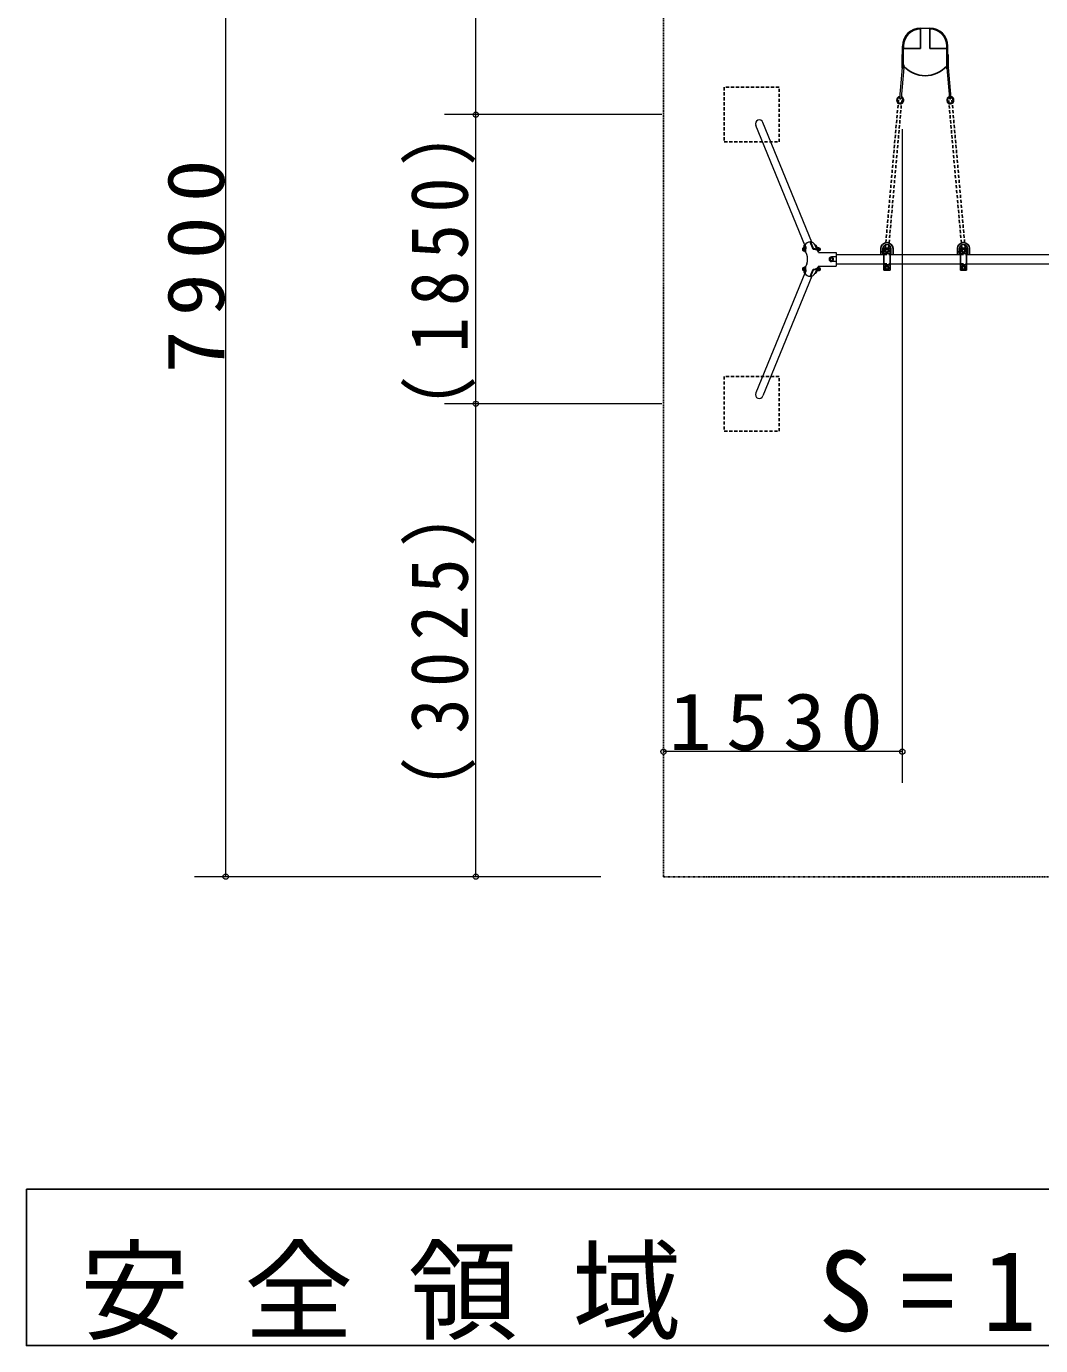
# Model space of a CAD drawing. Units: millimetres, scale not verified, with parts at other scales. Extents: x -19540 to 0, y -2390 to 13350.
# Drawn here: x -10614 to -8992, y 9414 to 11524 of the extents above; entities that cross this region are included whole.
import ezdxf

# ---------------------------------------------------------------- set-up
doc = ezdxf.new("R2010")
doc.units = ezdxf.units.MM
doc.linetypes.add('USER3', pattern=[8, 3, -1, 1, -1, 1, -1])
doc.linetypes.add('USER4', pattern=[8, 5, -3])
doc.layers.add('線', color=2, linetype='Continuous', lineweight=25)
doc.layers.add('補助', color=2, linetype='Continuous', lineweight=25)
doc.styles.add('ＭＳ ゴシック', font='')
doc.styles.get('ＭＳ ゴシック').set_extended_font_data('MS Gothic')

# ---------------------------------------------------------------- blocks, each defined once
blk = doc.blocks.new('dimension_origin')
at = {"color": 0, "linetype": 'Continuous', "lineweight": -2}
blk.add_circle((0, 0), 1.25, dxfattribs=at)

msp = doc.modelspace()

# ---------------------------------------------------------------- linework, layer by layer
at = {"layer": '線', "color": 7, "lineweight": 13}
for p, q in [((-9184, 11521.5), (-9169, 11521.5)), ((-9212.75, 11462.75), (-9212.75, 11492.75)), ((-9211.25, 11462.75), (-9211.25, 11489)), ((-9141.75, 11462.75), (-9141.75, 11489)), ((-9140.25, 11462.75), (-9140.25, 11492.75)), ((-9213.183, 11458.168), (-9217.527, 11409.339)), ((-9210.817, 11457.957), (-9215.161, 11409.128)), ((-9142.183, 11457.957), (-9137.839, 11409.128)), ((-9139.817, 11458.168), (-9135.473, 11409.339)), ((-9368.877, 11174.142), (-9447.209, 11365.622)), ((-9357.7, 11178.911), (-9435.964, 11370.223)), ((-9370.466, 11170.028), (-9370.158, 11174.142)), ((-9370.158, 11174.142), (-9368.794, 11174.142)), ((-9369.428, 11164.21), (-9369.61, 11164.653)), ((-9367.946, 11163.944), (-9369.002, 11163.944)), ((-9366.043, 11159.292), (-9367.946, 11163.944)), ((-9349.586, 11166.596), (-9352.736, 11174.296)), ((-9346.929, 11162.75), (-9347.561, 11164.296)), ((-9346.929, 11162.75), (-9319, 11162.75)), ((-9319, 11162.75), (-9319, 11140.75)), ((-9366.043, 11144.208), (-9367.946, 11139.556)), ((-9346.929, 11140.75), (-9347.561, 11139.204)), ((-9346.929, 11140.75), (-9319, 11140.75)), ((-9319, 11155.5), (-9326.5, 11155.5)), ((-9319, 11148), (-9326.5, 11148)), ((-9319, 11159.312), (-9242.75, 11159.312)), ((-9319, 11144.188), (-9242.75, 11144.188)), ((-9232.75, 11159.312), (-9120.25, 11159.312)), ((-9232.75, 11144.188), (-9120.25, 11144.188)), ((-9110.25, 11159.312), (-8955.926, 11159.312)), ((-9110.25, 11144.188), (-8955.926, 11144.188)), ((-9368.877, 11129.358), (-9447.209, 10937.878)), ((-9357.7, 11124.589), (-9435.964, 10933.277)), ((-9370.466, 11133.472), (-9370.158, 11129.358)), ((-9370.158, 11129.358), (-9368.794, 11129.358)), ((-9369.428, 11139.29), (-9369.61, 11138.847)), ((-9367.946, 11139.556), (-9369.002, 11139.556)), ((-9349.586, 11136.904), (-9352.736, 11129.204)), ((-9352.675, 11129.358), (-9351.299, 11129.358))]:
    msp.add_line(p, q, dxfattribs=at)
at = {"layer": '線'}
for p, q in [((-9184, 11489), (-9184, 11521.5)), ((-9169, 11489), (-9169, 11521.5)), ((-9213.125, 11459.569), (-9213.125, 11479)), ((-9213.125, 11479), (-9212.75, 11479)), ((-9212.75, 11489), (-9184, 11489)), ((-9211.25, 11489), (-9211.25, 11492.75)), ((-9169, 11489), (-9140.25, 11489)), ((-9141.75, 11489), (-9141.75, 11492.75)), ((-9139.875, 11479), (-9140.25, 11479)), ((-9139.875, 11459.569), (-9139.875, 11479)), ((-9212.75, 11462.75), (-9212.75, 11459.569)), ((-9211.25, 11462.75), (-9211.25, 11459.569)), ((-9210.875, 11459.569), (-9210.875, 11462.75)), ((-9142.125, 11459.569), (-9142.125, 11462.75)), ((-9141.75, 11462.75), (-9141.75, 11459.569)), ((-9140.25, 11462.75), (-9140.25, 11459.569)), ((-9371.714, 11165.278), (-9371.856, 11165.48)), ((-9371.714, 11170.028), (-9371.848, 11169.839)), ((-9371.517, 11170.028), (-9371.714, 11170.028)), ((-9371.714, 11165.278), (-9371.517, 11165.278)), ((-9369.548, 11170.028), (-9371.517, 11170.028)), ((-9371.517, 11165.278), (-9369.548, 11165.278)), ((-9370.999, 11167.653), (-9369.31, 11167.653)), ((-9368.913, 11171.097), (-9370.158, 11174.142)), ((-9369.786, 11170.653), (-9369.17, 11170.653)), ((-9369.786, 11164.653), (-9369.17, 11164.653)), ((-9369.31, 11167.653), (-9369.548, 11170.028)), ((-9369.548, 11165.278), (-9369.31, 11167.653)), ((-9367.548, 11171.097), (-9368.794, 11174.142)), ((-9355.917, 11167.995), (-9360.59, 11179.416)), ((-9360.153, 11178.348), (-9360.073, 11179.414)), ((-9355.688, 11168.695), (-9360.073, 11179.414)), ((-9352.675, 11174.142), (-9351.299, 11174.142)), ((-9350.053, 11171.097), (-9351.299, 11174.142)), ((-9349.934, 11170.653), (-9349.696, 11170.653)), ((-9349.464, 11170.341), (-9348.957, 11170.341)), ((-9346.537, 11170.028), (-9348.739, 11170.028)), ((-9346.299, 11167.653), (-9348.481, 11167.653)), ((-9348.203, 11165.278), (-9346.537, 11165.278)), ((-9346.522, 11170.028), (-9346.537, 11170.028)), ((-9346.537, 11165.278), (-9346.522, 11165.278)), ((-9247.5, 11159.312), (-9247.5, 11168.625)), ((-9244.25, 11163.625), (-9247.5, 11163.625)), ((-9244.25, 11159.312), (-9244.25, 11168.625)), ((-9242.75, 11169.25), (-9232.75, 11169.25)), ((-9242.75, 11169.25), (-9242.75, 11134.25)), ((-9237.735, 11168.252), (-9240.11, 11166.88)), ((-9240.11, 11166.88), (-9240.11, 11164.138)), ((-9240.11, 11164.138), (-9237.735, 11162.767)), ((-9235.36, 11166.88), (-9237.735, 11168.252)), ((-9237.735, 11162.767), (-9235.36, 11164.138)), ((-9235.36, 11164.138), (-9235.36, 11166.88)), ((-9232.75, 11169.25), (-9232.75, 11134.25)), ((-9231.25, 11159.312), (-9231.25, 11168.625)), ((-9228, 11159.312), (-9228, 11168.625)), ((-9125, 11159.312), (-9125, 11168.625)), ((-9121.75, 11163.625), (-9125, 11163.625)), ((-9121.75, 11159.312), (-9121.75, 11168.625)), ((-9120.25, 11169.25), (-9110.25, 11169.25)), ((-9120.25, 11169.25), (-9120.25, 11134.25)), ((-9115.235, 11168.252), (-9117.61, 11166.88)), ((-9117.61, 11166.88), (-9117.61, 11164.138)), ((-9117.61, 11164.138), (-9115.235, 11162.767)), ((-9112.86, 11166.88), (-9115.235, 11168.252)), ((-9115.235, 11162.767), (-9112.86, 11164.138)), ((-9112.86, 11164.138), (-9112.86, 11166.88)), ((-9110.25, 11169.25), (-9110.25, 11134.25)), ((-9108.75, 11159.312), (-9108.75, 11168.625)), ((-9105.5, 11159.312), (-9105.5, 11168.625)), ((-9327.871, 11154.125), (-9329.242, 11151.75)), ((-9329.242, 11151.75), (-9327.871, 11149.375)), ((-9325.129, 11154.125), (-9327.871, 11154.125)), ((-9327.871, 11149.375), (-9325.129, 11149.375)), ((-9323.758, 11151.75), (-9325.129, 11154.125)), ((-9325.129, 11149.375), (-9323.758, 11151.75)), ((-9242.25, 11142.797), (-9233.25, 11142.797)), ((-9242.244, 11160.703), (-9233.244, 11160.703)), ((-9237.75, 11140.737), (-9240.125, 11139.365)), ((-9235.375, 11139.365), (-9237.75, 11140.737)), ((-9119.75, 11142.797), (-9110.75, 11142.797)), ((-9119.744, 11160.703), (-9110.744, 11160.703)), ((-9115.25, 11140.737), (-9117.625, 11139.365)), ((-9112.875, 11139.365), (-9115.25, 11140.737)), ((-9371.714, 11133.472), (-9371.856, 11133.673)), ((-9371.714, 11138.222), (-9371.848, 11138.032)), ((-9371.517, 11138.222), (-9371.714, 11138.222)), ((-9371.714, 11133.472), (-9371.517, 11133.472)), ((-9369.548, 11138.222), (-9371.517, 11138.222)), ((-9371.517, 11133.472), (-9369.548, 11133.472)), ((-9370.999, 11135.847), (-9369.31, 11135.847)), ((-9368.913, 11132.403), (-9370.158, 11129.358)), ((-9369.786, 11138.847), (-9369.17, 11138.847)), ((-9369.786, 11132.847), (-9369.17, 11132.847)), ((-9369.31, 11135.847), (-9369.548, 11138.222)), ((-9369.548, 11133.472), (-9369.31, 11135.847)), ((-9367.548, 11132.403), (-9368.794, 11129.358)), ((-9355.917, 11135.505), (-9360.59, 11124.084)), ((-9360.153, 11125.152), (-9360.073, 11124.086)), ((-9355.688, 11134.805), (-9360.073, 11124.086)), ((-9350.053, 11132.403), (-9351.299, 11129.358)), ((-9349.934, 11132.847), (-9349.696, 11132.847)), ((-9349.464, 11133.159), (-9348.957, 11133.159)), ((-9348.739, 11133.472), (-9346.537, 11133.472)), ((-9346.299, 11135.847), (-9348.481, 11135.847)), ((-9346.537, 11138.222), (-9348.203, 11138.222)), ((-9346.522, 11138.222), (-9346.537, 11138.222)), ((-9346.537, 11133.472), (-9346.522, 11133.472)), ((-9242.75, 11134.25), (-9232.75, 11134.25)), ((-9240.125, 11139.365), (-9240.125, 11136.623)), ((-9240.125, 11136.623), (-9237.75, 11135.252)), ((-9237.75, 11135.252), (-9235.375, 11136.623)), ((-9235.375, 11136.623), (-9235.375, 11139.365)), ((-9120.25, 11134.25), (-9110.25, 11134.25)), ((-9117.625, 11139.365), (-9117.625, 11136.623)), ((-9117.625, 11136.623), (-9115.25, 11135.252)), ((-9115.25, 11135.252), (-9112.875, 11136.623)), ((-9112.875, 11136.623), (-9112.875, 11139.365))]:
    msp.add_line(p, q, dxfattribs=at)
at = {"layer": '線', "color": 4, "linetype": 'USER4'}
for p, q in [((-9219.241, 11406.291), (-9240.365, 11168.858)), ((-9214.012, 11405.826), (-9235.135, 11168.392)), ((-9138.988, 11405.826), (-9117.865, 11168.392)), ((-9133.759, 11406.291), (-9112.635, 11168.858)), ((-9242.75, 11159.312), (-9232.75, 11159.312)), ((-9242.75, 11144.188), (-9232.75, 11144.188)), ((-9120.25, 11159.312), (-9110.25, 11159.312)), ((-9120.25, 11144.188), (-9110.25, 11144.188))]:
    msp.add_line(p, q, dxfattribs=at)
at = {"layer": '線', "linetype": 'USER3'}
msp.add_lwpolyline([(-9595, 12139.25), (-8232.5, 12139.25), (-8232.5, 10164.25), (-9595, 10164.25)], close=True, dxfattribs=at)
at = {"layer": '線', "color": 4, "linetype": 'USER4'}
for points in [[(-9497.75, 11339.25), (-9410.25, 11339.25), (-9410.25, 11426.75), (-9497.75, 11426.75)], [(-9497.75, 10876.75), (-9410.25, 10876.75), (-9410.25, 10964.25), (-9497.75, 10964.25)]]:
    msp.add_lwpolyline(points, close=True, dxfattribs=at)
at = {"layer": '線'}
for centre, radius in [((-9237.735, 11165.509), 3), ((-9237.735, 11165.509), 2.375), ((-9115.235, 11165.509), 3), ((-9115.235, 11165.509), 2.375), ((-9326.5, 11151.75), 3), ((-9326.5, 11151.75), 2.375), ((-9237.75, 11137.994), 3), ((-9237.75, 11137.994), 2.375), ((-9115.25, 11137.994), 3), ((-9115.25, 11137.994), 2.375)]:
    msp.add_circle(centre, radius, dxfattribs=at)
at = {"layer": '線', "color": 7, "lineweight": 13}
for centre, radius, start, end in [((-9184, 11492.75), 28.75, 90, 180), ((-9169, 11492.75), 28.75, 0, 90), ((-9212, 11458.062), 1.188, 354.91603, 174.91603), ((-9141, 11458.062), 1.188, 5.08397, 185.08397), ((-9216.627, 11406.059), 5.875, 96.57744, 73.25463), ((-9216.627, 11406.059), 4.375, 100.66532, 69.16674), ((-9216.344, 11409.234), 1.188, 174.91603, 354.91603), ((-9136.373, 11406.059), 5.875, 106.74537, 83.42256), ((-9136.373, 11406.059), 4.375, 110.83326, 79.33468), ((-9136.656, 11409.234), 1.188, 185.08397, 5.08397), ((-9384.479, 11151.75), 19.919, 337.75105, 22.24895), ((-9326.5, 11151.75), 3.75, 90, 270)]:
    msp.add_arc(centre, radius, start, end, dxfattribs=at)
at = {"layer": '線'}
for centre, radius, start, end in [((-9184, 11492.75), 27.25, 90, 180), ((-9169, 11492.75), 27.25, 0, 90), ((-9212, 11458.062), 1.562, 147.61246, 215.45183), ((-9214.375, 11459.569), 1.25, 327.61246, 0), ((-9212, 11458.062), 1.188, 354.91603, 174.91603), ((-9214.375, 11459.569), 1.625, 327.61246, 0), ((-9209.625, 11459.569), 1.625, 180, 212.38754), ((-9212, 11458.062), 1.562, 314.38023, 32.38754), ((-9176.5, 11491.545), 46.295, 222.05292, 317.94708), ((-9209.625, 11459.569), 1.25, 180, 212.38754), ((-9141, 11458.062), 1.562, 147.61246, 225.61977), ((-9143.375, 11459.569), 1.25, 327.61246, 0), ((-9141, 11458.062), 1.188, 5.08397, 185.08397), ((-9143.375, 11459.569), 1.625, 327.61246, 0), ((-9138.625, 11459.569), 1.625, 180, 212.38754), ((-9138.625, 11459.569), 1.25, 180, 212.38754), ((-9141, 11458.062), 1.562, 324.54817, 32.38754), ((-9386.147, 11166.225), 17.91, 357.41378, 15.78562), ((-9367.288, 11166.225), 17.91, 0.70191, 15.78562), ((-9346.372, 11167.653), 2, 272.36259, 87.63741), ((-9237.75, 11168.625), 9.75, 0, 180), ((-9237.75, 11168.625), 6.5, 0, 180), ((-9115.25, 11168.625), 9.75, 0, 180), ((-9115.25, 11168.625), 6.5, 0, 180), ((-9386.147, 11137.275), 17.91, 344.21438, 2.58622), ((-9367.288, 11137.275), 17.91, 344.21438, 359.29809), ((-9346.372, 11135.847), 2, 272.36259, 87.63741)]:
    msp.add_arc(centre, radius, start, end, dxfattribs=at)
at = {"layer": '線', "color": 7, "lineweight": 13}
for centre, major_axis, ratio, start_param, end_param in [((-9441.586, 11367.922), (-2.537, 6.203), 0.906513, 4.71238898, 7.85398163), ((-9369.002, 11165.417), (0, -1.472), 0.507131, 5.67511878, 6.28318531), ((-9360.445, 11170.699), (-8.793, -3.597), 0.906974, 4.37253431, 5.45487231), ((-9361.528, 11170.699), (-8.793, -3.597), 0.906974, 3.14159265, 4.20126595), ((-9369.002, 11138.083), (0, 1.472), 0.507131, 0, 0.60806652), ((-9360.445, 11132.801), (-8.793, 3.597), 0.906974, 0.82831299, 1.910651), ((-9361.528, 11132.801), (-8.793, 3.597), 0.906974, 2.08191936, 3.14159265), ((-9441.586, 10935.578), (-2.537, -6.203), 0.906513, 4.71238898, 7.85398163)]:
    msp.add_ellipse(centre, major_axis=major_axis, ratio=ratio, start_param=start_param, end_param=end_param, dxfattribs=at)
at = {"layer": '線'}
for centre in [(-9371.755, 11167.653), (-9371.755, 11135.847)]:
    msp.add_ellipse(centre, major_axis=(0, -2.25), ratio=0.173648, dxfattribs=at)
for centre, major_axis, ratio, start_param, end_param in [((-9371.118, 11168.841), (0.119, -1.188), 0.233139, 3.14159265, 6.23645151), ((-9371.118, 11166.466), (0.119, 1.188), 0.233139, 0.0467338, 3.14159265), ((-9369.786, 11167.653), (0, 3), 0.173648, 2.4843285, 6.94044946), ((-9369.002, 11165.417), (0, -1.472), 0.507131, 5.67511878, 7.85398163), ((-9369.17, 11167.653), (0, 3), 0.173648, 3.14159265, 6.28318531), ((-9356.199, 11160.32), (8.784, 3.593), 0.782052, 0.05658042, 1.23057601), ((-9357.539, 11160.946), (8.784, 3.593), 0.782052, 0.53468094, 1.05909327), ((-9349.696, 11167.653), (0, 3), 0.173648, 4.25384639, 6.28318531), ((-9348.957, 11167.653), (0, 2.688), 0.173648, 3.93507632, 6.28318531), ((-9346.417, 11168.841), (0.118, -1.188), 0.232752, 6.28318531, 9.37839809), ((-9346.417, 11166.466), (0.118, 1.188), 0.232752, 3.18797253, 6.28318531), ((-9346.495, 11167.653), (0, 2.25), 0.173648, 4.43878695, 4.98599101), ((-9371.118, 11137.034), (0.119, -1.188), 0.233139, 3.14159265, 6.23645151), ((-9371.118, 11134.659), (0.119, 1.188), 0.233139, 0.0467338, 3.14159265), ((-9369.786, 11135.847), (0, 3), 0.173648, 2.4843285, 6.94044946), ((-9369.002, 11138.083), (0, 1.472), 0.507131, 4.71238898, 6.89125183), ((-9369.17, 11135.847), (0, 3), 0.173648, 3.14159265, 6.28318531), ((-9356.199, 11143.18), (8.784, -3.593), 0.782052, 5.05260929, 6.22660489), ((-9357.539, 11142.554), (8.784, -3.593), 0.782052, 5.22409204, 5.74850437), ((-9349.696, 11135.847), (0, 3), 0.173648, 3.14159265, 5.1709316), ((-9348.957, 11135.847), (0, 2.688), 0.173648, 3.14159265, 5.48970186), ((-9346.417, 11137.034), (0.118, -1.188), 0.232752, 6.28318531, 9.37839809), ((-9346.417, 11134.659), (0.118, 1.188), 0.232752, 3.18797253, 6.28318531), ((-9346.495, 11135.847), (0, 2.25), 0.173648, 4.43878695, 4.98599101)]:
    msp.add_ellipse(centre, major_axis=major_axis, ratio=ratio, start_param=start_param, end_param=end_param, dxfattribs=at)
for points, knots in [([(-9367.953, 11166.181), (-9367.959, 11166.107), (-9367.965, 11166.033), (-9367.97, 11165.958), (-9367.975, 11165.884), (-9367.979, 11165.809), (-9367.983, 11165.734), (-9367.986, 11165.66), (-9367.989, 11165.585), (-9367.992, 11165.511), (-9367.994, 11165.436), (-9367.996, 11165.361), (-9367.997, 11165.287), (-9367.998, 11165.212), (-9367.998, 11165.137), (-9367.998, 11165.063), (-9367.998, 11164.988), (-9367.997, 11164.913), (-9367.995, 11164.839), (-9367.994, 11164.764), (-9367.992, 11164.689), (-9367.989, 11164.615), (-9367.986, 11164.54), (-9367.983, 11164.466), (-9367.978, 11164.391), (-9367.974, 11164.317), (-9367.97, 11164.242), (-9367.964, 11164.168), (-9367.959, 11164.093), (-9367.952, 11164.019), (-9367.946, 11163.944)], [0, 0, 0, 0, 1, 1, 1, 2, 2, 2, 3, 3, 3, 4, 4, 4, 5, 5, 5, 6, 6, 6, 7, 7, 7, 8, 8, 8, 9, 9, 9, 10, 10, 10, 10]), ([(-9367.548, 11171.097), (-9367.52, 11170.99), (-9367.493, 11170.882), (-9367.47, 11170.773), (-9367.448, 11170.665), (-9367.427, 11170.556), (-9367.412, 11170.446), (-9367.396, 11170.336), (-9367.383, 11170.226), (-9367.377, 11170.115), (-9367.37, 11170.005), (-9367.367, 11169.893), (-9367.371, 11169.783), (-9367.375, 11169.672), (-9367.386, 11169.561), (-9367.4, 11169.451), (-9367.415, 11169.341), (-9367.437, 11169.232), (-9367.46, 11169.124), (-9367.483, 11169.015), (-9367.511, 11168.908), (-9367.538, 11168.8), (-9367.566, 11168.693), (-9367.597, 11168.587), (-9367.626, 11168.48), (-9367.656, 11168.373), (-9367.687, 11168.266), (-9367.714, 11168.159), (-9367.742, 11168.051), (-9367.77, 11167.944), (-9367.793, 11167.835), (-9367.816, 11167.727), (-9367.836, 11167.618), (-9367.853, 11167.508), (-9367.87, 11167.398), (-9367.883, 11167.288), (-9367.895, 11167.178), (-9367.907, 11167.068), (-9367.915, 11166.957), (-9367.923, 11166.846), (-9367.93, 11166.736), (-9367.936, 11166.625), (-9367.941, 11166.514), (-9367.946, 11166.403), (-9367.95, 11166.292), (-9367.953, 11166.181)], [0, 0, 0, 0, 1, 1, 1, 2, 2, 2, 3, 3, 3, 4, 4, 4, 5, 5, 5, 6, 6, 6, 7, 7, 7, 8, 8, 8, 9, 9, 9, 10, 10, 10, 11, 11, 11, 12, 12, 12, 13, 13, 13, 14, 14, 14, 15, 15, 15, 15]), ([(-9367.953, 11137.319), (-9367.959, 11137.393), (-9367.965, 11137.467), (-9367.97, 11137.542), (-9367.975, 11137.616), (-9367.979, 11137.691), (-9367.983, 11137.766), (-9367.986, 11137.84), (-9367.989, 11137.915), (-9367.992, 11137.989), (-9367.994, 11138.064), (-9367.996, 11138.139), (-9367.997, 11138.213), (-9367.998, 11138.288), (-9367.998, 11138.363), (-9367.998, 11138.437), (-9367.998, 11138.512), (-9367.997, 11138.587), (-9367.995, 11138.661), (-9367.994, 11138.736), (-9367.992, 11138.811), (-9367.989, 11138.885), (-9367.986, 11138.96), (-9367.983, 11139.034), (-9367.978, 11139.109), (-9367.974, 11139.183), (-9367.97, 11139.258), (-9367.964, 11139.332), (-9367.959, 11139.407), (-9367.952, 11139.481), (-9367.946, 11139.556)], [0, 0, 0, 0, 1, 1, 1, 2, 2, 2, 3, 3, 3, 4, 4, 4, 5, 5, 5, 6, 6, 6, 7, 7, 7, 8, 8, 8, 9, 9, 9, 10, 10, 10, 10]), ([(-9367.548, 11132.403), (-9367.52, 11132.51), (-9367.493, 11132.618), (-9367.47, 11132.727), (-9367.448, 11132.835), (-9367.427, 11132.944), (-9367.412, 11133.054), (-9367.396, 11133.164), (-9367.383, 11133.274), (-9367.377, 11133.385), (-9367.37, 11133.495), (-9367.367, 11133.607), (-9367.371, 11133.717), (-9367.375, 11133.828), (-9367.386, 11133.939), (-9367.4, 11134.049), (-9367.415, 11134.159), (-9367.437, 11134.268), (-9367.46, 11134.376), (-9367.483, 11134.485), (-9367.511, 11134.592), (-9367.538, 11134.7), (-9367.566, 11134.807), (-9367.597, 11134.913), (-9367.626, 11135.02), (-9367.656, 11135.127), (-9367.687, 11135.234), (-9367.714, 11135.341), (-9367.742, 11135.449), (-9367.77, 11135.556), (-9367.793, 11135.665), (-9367.816, 11135.773), (-9367.836, 11135.882), (-9367.853, 11135.992), (-9367.87, 11136.102), (-9367.883, 11136.212), (-9367.895, 11136.322), (-9367.907, 11136.432), (-9367.915, 11136.543), (-9367.923, 11136.654), (-9367.93, 11136.764), (-9367.936, 11136.875), (-9367.941, 11136.986), (-9367.946, 11137.097), (-9367.95, 11137.208), (-9367.953, 11137.319)], [0, 0, 0, 0, 1, 1, 1, 2, 2, 2, 3, 3, 3, 4, 4, 4, 5, 5, 5, 6, 6, 6, 7, 7, 7, 8, 8, 8, 9, 9, 9, 10, 10, 10, 11, 11, 11, 12, 12, 12, 13, 13, 13, 14, 14, 14, 15, 15, 15, 15])]:
    msp.add_open_spline(points, degree=3, knots=knots, dxfattribs=at)
at = {"layer": '補助', "lineweight": 13}
for p, q in [((-10295, 10164.25), (-10295, 12139.25)), ((-9895, 11383), (-9895, 12139.25)), ((-9597.75, 11383), (-9945, 11383)), ((-9597.75, 11383), (-9945, 11383)), ((-9895, 10920.5), (-9895, 11383)), ((-9213.125, 11359.569), (-9213.125, 10314.25)), ((-9598.375, 10920.5), (-9945, 10920.5)), ((-9597.75, 10920.5), (-9945, 10920.5)), ((-9895, 10164.25), (-9895, 10920.5)), ((-9213.125, 10364.25), (-9595, 10364.25)), ((-9695, 10164.25), (-10345, 10164.25)), ((-9695, 10164.25), (-9945, 10164.25))]:
    msp.add_line(p, q, dxfattribs=at)
at = {"layer": '補助'}
msp.add_lwpolyline([(-10613.75, 9664.25), (-10613.75, 9414.25), (-8213.75, 9414.25), (-8213.75, 9664.25)], close=True, dxfattribs=at)

# ---------------------------------------------------------------- block references
at = {"layer": '補助', "lineweight": 13, "xscale": 3.33, "yscale": 3.33}
for p, rotation in [((-9895, 11383), 90), ((-9895, 11383), 270), ((-9895, 10920.5), 90), ((-9895, 10920.5), 270), ((-9213.125, 10364.25), 180), ((-10295, 10164.25), 90), ((-9895, 10164.25), 90)]:
    msp.add_blockref('dimension_origin', p, dxfattribs=dict(at, rotation=rotation))
msp.add_blockref('dimension_origin', (-9595, 10364.25), dxfattribs=at)

# ---------------------------------------------------------------- texts
at = {"layer": '補助', "char_height": 91.64, "attachment_point": 8, "rotation": 90, "style": 'ＭＳ ゴシック'}
for s, insert in [('\\T1.33;\\W0.9;（1850）', (-9896, 11151.75)), ('\\T1.33;\\W1.1;7900', (-10296, 11151.75)), ('\\T1.33;\\W0.9;（3025）', (-9896, 10542.375))]:
    msp.add_mtext(s, dxfattribs=dict(at, insert=insert))
at = {"layer": '補助', "attachment_point": 8, "style": 'ＭＳ ゴシック'}
for s, insert, char_height in [('\\T1.33;\\W1.1;1530', (-9404.062, 10365.25), 91.64), ('\\T1.5;安全領域\\~S=1／200', (-9413.75, 9422.583), 128.3)]:
    msp.add_mtext(s, dxfattribs=dict(at, insert=insert, char_height=char_height))

doc.saveas('drawing.dxf')
